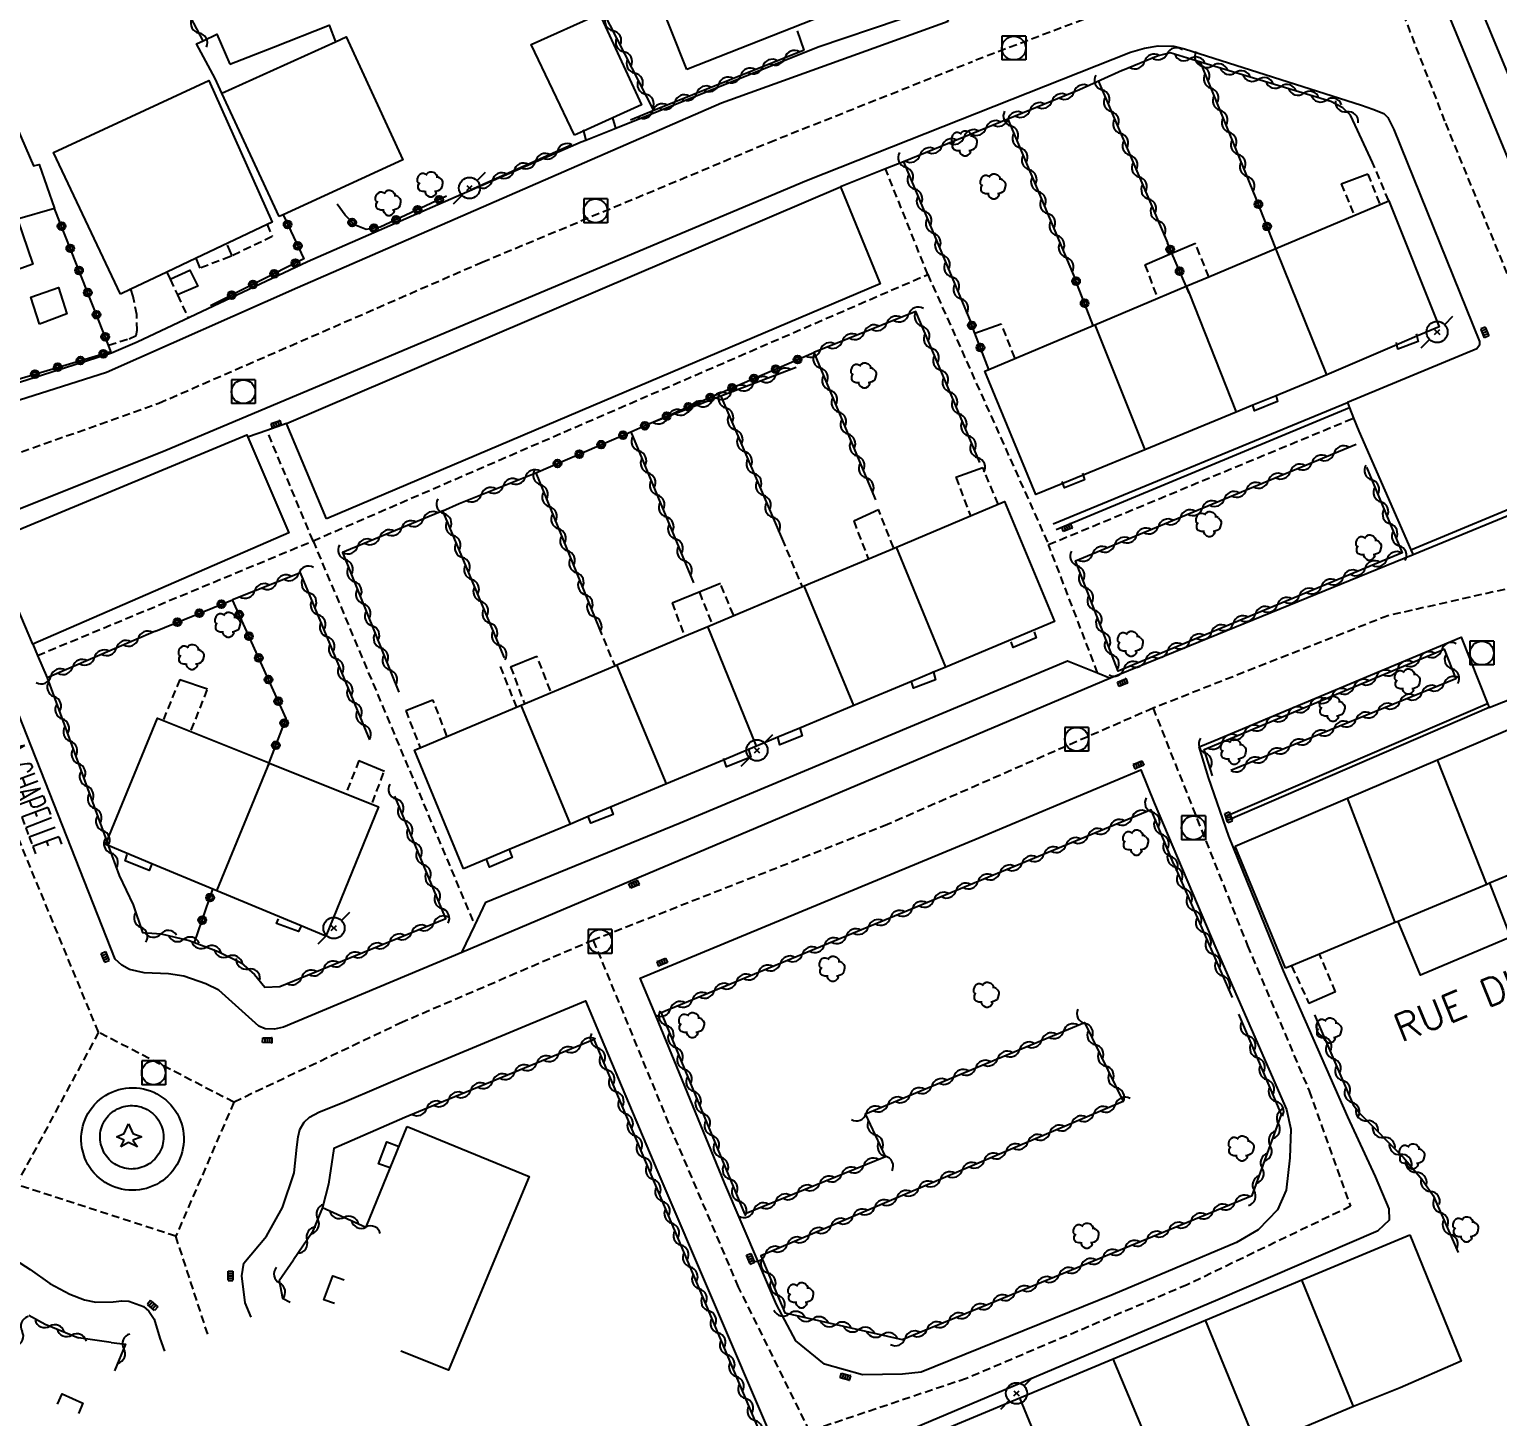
# Model space of a CAD drawing. Header units: millimetres. Extents: x 267000 to 268000, y 124999 to 126000.
# Drawn here: x 267378.6 to 267471.2, y 125272.3 to 125359.8 of the extents above; entities that cross this region are included whole.
import ezdxf
from ezdxf.enums import TextEntityAlignment as Align

# ---------------------------------------------------------------- set-up
doc = ezdxf.new("R2010")
doc.units = ezdxf.units.MM
doc.linetypes.add('DASHED', pattern=[0.75, 0.5, -0.25])
doc.layers.get('0').update_dxf_attribs({"linetype": 'CONTINUOUS'})
for name, color, linetype in [('W0001', 6, 'DASHED'), ('W0004', 5, 'CONTINUOUS'), ('W0006', 2, 'CONTINUOUS'), ('W0008', 7, 'CONTINUOUS'), ('W0014', 7, 'CONTINUOUS'), ('W0015', 2, 'CONTINUOUS'), ('W0017', 7, 'CONTINUOUS'), ('W0070', 7, 'DASHED'), ('W0101', 7, 'CONTINUOUS'), ('W0104', 1, 'CONTINUOUS'), ('W0105', 7, 'CONTINUOUS'), ('W0112', 1, 'DASHED'), ('W0300', 7, 'CONTINUOUS'), ('W0303', 7, 'CONTINUOUS'), ('W0310', 3, 'CONTINUOUS'), ('W0323', 7, 'CONTINUOUS'), ('W0333', 7, 'CONTINUOUS'), ('W0401', 7, 'CONTINUOUS'), ('W0420', 7, 'CONTINUOUS'), ('W0473', 7, 'CONTINUOUS'), ('W0989', 7, 'CONTINUOUS'), ('W1102', 7, 'CONTINUOUS')]:
    doc.layers.add(name, color=color, linetype=linetype)
doc.styles.get("Standard").update_dxf_attribs({"font": 'romans.shx', "width": 0.85})

# ---------------------------------------------------------------- blocks, each defined once
blk = doc.blocks.new('T420')
for p, q in [((0.75, 0.75), (-0.75, 0.75)), ((-0.75, 0.75), (-0.75, -0.75)), ((0.75, 0.75), (0.75, -0.75)), ((0.75, -0.75), (-0.75, -0.75))]:
    blk.add_line(p, q)
blk.add_ellipse((0, 0), major_axis=(-0.53, 0.53), ratio=1, start_param=3.926991, end_param=10.210176)
blk = doc.blocks.new('T300')
for p, q in [((-0.8, 0.514), (-0.857, 0.343)), ((-0.857, 0.343), (-0.857, 0.171)), ((-0.857, 0.171), (-0.743, 0.057)), ((-0.686, 0.629), (-0.8, 0.514)), ((-0.8, -0.057), (-0.743, 0.057)), ((-0.743, 0.057), (-0.686, 0.114)), ((-0.571, 0.686), (-0.686, 0.629)), ((-0.457, 0.686), (-0.571, 0.686)), ((-0.286, 0.629), (-0.457, 0.686)), ((-0.286, 0.629), (-0.171, 0.743)), ((-0.229, 0.571), (-0.286, 0.629)), ((-0.171, 0.743), (-0.057, 0.8)), ((-0.057, 0.8), (0.057, 0.8)), ((0.057, 0.8), (0.229, 0.743)), ((0.229, 0.743), (0.343, 0.629)), ((0.343, 0.629), (0.4, 0.514)), ((0.457, 0.457), (0.343, 0.457)), ((0.4, 0.514), (0.4, 0.457)), ((0.571, 0.4), (0.457, 0.457)), ((0.571, 0.4), (0.686, 0.286)), ((0.686, 0.286), (0.743, 0.171)), ((0.743, 0.057), (0.686, -0.171)), ((0.743, 0.171), (0.743, 0.057)), ((-0.8, -0.171), (-0.8, -0.057)), ((-0.8, -0.229), (-0.8, -0.171)), ((-0.743, -0.343), (-0.8, -0.229)), ((-0.686, -0.4), (-0.743, -0.343)), ((-0.514, -0.457), (-0.686, -0.4)), ((-0.4, -0.457), (-0.514, -0.457)), ((-0.4, -0.457), (-0.343, -0.457)), ((-0.343, -0.457), (-0.343, -0.4)), ((-0.343, -0.514), (-0.343, -0.457)), ((-0.286, -0.629), (-0.343, -0.514)), ((-0.171, -0.743), (-0.286, -0.629)), ((-0.057, -0.8), (-0.171, -0.743)), ((0.057, -0.8), (-0.057, -0.8)), ((0.171, -0.743), (0.057, -0.8)), ((0.229, -0.686), (0.171, -0.743)), ((0.286, -0.457), (0.229, -0.457)), ((0.286, -0.629), (0.229, -0.686)), ((0.457, -0.4), (0.286, -0.457)), ((0.343, -0.514), (0.286, -0.629)), ((0.343, -0.514), (0.343, -0.457)), ((0.571, -0.343), (0.457, -0.4)), ((0.629, -0.286), (0.571, -0.343)), ((0.686, -0.171), (0.629, -0.286))]:
    blk.add_line(p, q)
blk = doc.blocks.new('T401')
for p, q in [((-0.3, 0.3), (0, 0.3)), ((-0.3, -0.25), (-0.3, 0.3)), ((-0.3, 0.15), (0, 0.15)), ((-0.3, 0), (0, 0)), ((0, 0.3), (0, -0.25)), ((-0.3, -0.15), (0, -0.15)), ((-0.3, -0.25), (-0.3, -0.3)), ((-0.3, -0.3), (0, -0.3)), ((0, -0.3), (0, -0.25))]:
    blk.add_line(p, q)
blk = doc.blocks.new('T473')
for p, q in [((0.500001, 0.500001), (1.000002, 1.000002)), ((-0.166667, 0.166667), (0.166667, -0.166667)), ((-0.166667, -0.166667), (0.166667, 0.166667)), ((-1.000002, -1.000002), (-0.500001, -0.500001))]:
    blk.add_line(p, q)
blk.add_ellipse((0, 0), major_axis=(0.471405, 0.471405), ratio=1, start_param=5.497787144, end_param=11.780972451)
blk = doc.blocks.new('T303')
for p, q in [((-0.765, 0), (-0.278, 0.209)), ((-0.278, -0.209), (-0.765, 0)), ((-0.278, 0.209), (0, 0.835)), ((0, 0.835), (0.278, 0.209)), ((0.278, 0.209), (0.835, 0)), ((0.835, 0), (0.278, -0.209)), ((-0.487, -0.626), (-0.278, -0.209)), ((0, -0.348), (-0.487, -0.626)), ((0.557, -0.626), (0, -0.348)), ((0.278, -0.209), (0.557, -0.626))]:
    blk.add_line(p, q)
blk = doc.blocks.new('t323o')
at = {"color": 0, "linetype": 'Continuous'}
for radius in [0.25, 0.15]:
    blk.add_circle((0, 0), radius, dxfattribs=at)
blk = doc.blocks.new('t310o')
at = {"color": 0, "linetype": 'Continuous'}
for centre, start, end in [((-0.5, 0.375), 216.8699, 323.1304), ((0.5, -0.375), 36.8699, 143.1303)]:
    blk.add_arc(centre, 0.625, start, end, dxfattribs=at)

msp = doc.modelspace()

# ---------------------------------------------------------------- linework, layer by layer
at = {"layer": 'W0001'}
for points in [[(267462.851, 125366.898), (267451.36, 125362.768), (267438.053, 125357.751)], [(267472.624, 125342.286), (267467.842, 125353.985), (267462.851, 125366.898)], [(267369.586, 125330.107), (267386.739, 125336.196), (267407.125, 125345.09), (267425.222, 125352.641), (267438.053, 125357.751)], [(267382.925, 125296.505), (267377.461, 125309.737), (267371.199, 125325.936), (267371.038, 125326.352), (267369.586, 125330.107)], [(267476.011, 125325.438), (267464.249, 125322.785), (267449.433, 125316.952)], [(267449.433, 125316.952), (267455.394, 125301.97), (267459.282, 125292.805), (267461.889, 125285.533), (267451.588, 125280.579), (267437.658, 125274.666), (267427.78, 125271.347), (267423.298, 125280.425), (267418.903, 125290.748), (267414.135, 125302.327)], [(267449.433, 125316.952), (267432.687, 125309.609), (267414.135, 125302.327)], [(267414.135, 125302.327), (267402.09, 125297.139), (267391.459, 125292.092)], [(267382.925, 125296.505), (267377.738, 125286.898)], [(267391.459, 125292.092), (267382.925, 125296.505)], [(267391.459, 125292.092), (267387.803, 125283.642)], [(267387.803, 125283.642), (267377.738, 125286.898)], [(267389.814, 125277.458), (267387.803, 125283.642)]]:
    msp.add_lwpolyline(points, dxfattribs=at)
at = {"layer": 'W0004'}
for points in [[(267443.126, 125328.576), (267461.693, 125336.232)], [(267461.823, 125335.903), (267443.329, 125328.194)], [(267465.7, 125326.95), (267474.086, 125330.423), (267479.947, 125332.851)], [(267480.016, 125332.454), (267474.222, 125330.071), (267465.843, 125326.626)], [(267454.032, 125310.133), (267470.524, 125317.249)], [(267470.625, 125316.995), (267454.132, 125309.871)]]:
    msp.add_lwpolyline(points, dxfattribs=at)
at = {"layer": 'W0006'}
msp.add_lwpolyline([(267405.833, 125301.534), (267406.652, 125303.251), (267407.348, 125304.712), (267419.614, 125309.714), (267444.044, 125319.945), (267445.94, 125319.181), (267446.756, 125318.853)], dxfattribs=at)
at = {"layer": 'W0008'}
for points in [[(267461.693, 125336.232), (267461.823, 125335.903), (267462.079, 125335.252), (267462.403, 125334.428), (267465.7, 125326.95), (267465.843, 125326.626), (267446.756, 125318.853), (267405.833, 125301.534)], [(267414.627, 125296.143), (267418.136, 125287.838), (267425.282, 125271.127), (267426.111, 125269.569), (267426.662, 125269.132), (267427.155, 125269.047), (267427.71, 125268.951), (267429.163, 125269.354), (267453.516, 125279.66), (267463.641, 125283.993), (267464.342, 125284.671), (267464.321, 125285.362), (267463.468, 125287.414), (267461.716, 125291.18), (267457.664, 125300.381), (267454.224, 125308.882), (267452.938, 125312.583), (267452.35, 125314.505), (267453.268, 125314.89), (267468.859, 125321.427), (267470.524, 125317.249), (267470.625, 125316.995)], [(267449.506, 125310.972), (267453.395, 125301.807), (267457.859, 125291.646), (267458.133, 125290.393), (267458.071, 125288.587), (267457.84, 125286.553), (267457.293, 125285.314), (267456.057, 125284.053), (267454.697, 125283.255), (267446.921, 125279.967), (267434.815, 125275.076), (267433.63, 125274.931), (267431.1, 125274.908), (267428.712, 125275.572), (267426.897, 125277.047), (267425.687, 125279.334), (267422.397, 125287.011), (267418.072, 125297.564)]]:
    msp.add_lwpolyline(points, dxfattribs=at)
at = {"layer": 'W0014'}
for points in [[(267472.07, 125351.059), (267466.573, 125364.376), (267471.157, 125366.347), (267474.151, 125367.635), (267489.7, 125374.145), (267501.276, 125378.75), (267502.514, 125379.213), (267503.293, 125379.505)], [(267296.995, 125302.563), (267307.66, 125308.997), (267308.01, 125310.087), (267324.79, 125320.501), (267329.211, 125322.72), (267332.457, 125324.006), (267343.189, 125327.381), (267345.779, 125328.195), (267345.849, 125328.217), (267363.336, 125333.515), (267369.885, 125335.227), (267370.364, 125335.352), (267374.499, 125336.432), (267374.619, 125336.47), (267383.752, 125339.36), (267385.357, 125340.068), (267396.103, 125345.119), (267413.373, 125352.675), (267413.664, 125352.792), (267415.553, 125353.548), (267428.322, 125358.659), (267433.42, 125360.39), (267436.031, 125361.276), (267436.504, 125360.271)], [(267436.504, 125360.271), (267422.225, 125355.119), (267395.485, 125343.472), (267383.437, 125338.12), (267375.147, 125335.498), (267361.878, 125331.775), (267349.792, 125328.099), (267338.033, 125324.352), (267332.852, 125322.927), (267326.615, 125319.317), (267310.354, 125309.567), (267285.999, 125295.154), (267285.106, 125294.84), (267283.822, 125294.664), (267270.003, 125293.449), (267258.679, 125292.126), (267256.076, 125291.676), (267252.316, 125290.819), (267249.153, 125290.029), (267243.607, 125288.325), (267233.666, 125285.06)], [(267374.116, 125326.473), (267374.103, 125326.818), (267374.093, 125327.064), (267375.692, 125328.385), (267377.78, 125329.468), (267387.173, 125333.222), (267427.571, 125350.227), (267448.01, 125358.331), (267448.901, 125358.579), (267449.758, 125358.729), (267450.743, 125358.713), (267451.421, 125358.544), (267462.589, 125354.988), (267463.305, 125354.747), (267463.988, 125354.474), (267464.245, 125354.208), (267464.611, 125353.455), (267470.018, 125340.074), (267470.021, 125339.843), (267469.858, 125339.611), (267461.693, 125336.232)], [(267447.48, 125357.184), (267444.804, 125355.963)], [(267463.285, 125351.369), (267462.333, 125353.422)], [(267433.689, 125351.416), (267432.569, 125350.971), (267429.721, 125349.837)], [(267394.779, 125334.91), (267393.544, 125334.475), (267392.379, 125334.065)], [(267405.833, 125301.534), (267398.869, 125298.619), (267394.584, 125296.826), (267394.024, 125296.704), (267393.433, 125296.714), (267393.041, 125296.885), (267390.517, 125299.161), (267389.702, 125299.569), (267388.297, 125300.052), (267387.347, 125300.199), (267385.804, 125300.258), (267384.887, 125300.47), (267384.399, 125300.741), (267383.978, 125301.109), (267377.326, 125317.976), (267374.137, 125326.417), (267374.116, 125326.473)], [(267470.625, 125316.995), (267472.437, 125317.703), (267490.617, 125325.169), (267491.21, 125325.291), (267492.23, 125325.339), (267495.477, 125325.023), (267517.387, 125322.572)], [(267378.777, 125320.982), (267379.081, 125320.279), (267379.695, 125318.864)], [(267418.072, 125297.564), (267417.093, 125299.921), (267438.45, 125308.766), (267448.654, 125313.056), (267449.506, 125310.972)], [(267384.218, 125306.402), (267385.108, 125304.548)], [(267392.755, 125300.15), (267393.409, 125299.359), (267394.353, 125299.4)], [(267392.552, 125278.531), (267392.181, 125279.442), (267391.967, 125281.153), (267392.09, 125281.944), (267393.522, 125283.639), (267394.524, 125285.46), (267395.259, 125287.642), (267395.44, 125289.258), (267395.516, 125289.914), (267395.623, 125290.372), (267395.893, 125290.828), (267396.227, 125291.151), (267396.824, 125291.469), (267398.436, 125292.12), (267402.768, 125293.978), (267413.648, 125298.492), (267414.627, 125296.143)], [(267402.235, 125291.141), (267397.767, 125289.179), (267397.434, 125286.916), (267397.048, 125285.444)], [(267312.384, 125253.359), (267313.672, 125256.138), (267315.506, 125257.046), (267327.108, 125262.074), (267349.756, 125271.661), (267375.585, 125282.369), (267376.111, 125282.506), (267376.67, 125282.512), (267377.066, 125282.45), (267377.662, 125282.16), (267378.623, 125281.545), (267379.85, 125280.669), (267381.108, 125279.991), (267382.034, 125279.638), (267382.76, 125279.481), (267383.846, 125279.493), (267384.405, 125279.564), (267384.833, 125279.536), (267385.758, 125279.217), (267386.091, 125278.924), (267386.425, 125278.4), (267386.8, 125277.219), (267387.076, 125276.385)], [(267394.311, 125280.857), (267395.219, 125282.156)], [(267383.719, 125276.934), (267381.654, 125277.231)]]:
    msp.add_lwpolyline(points, dxfattribs=at)
at = {"layer": 'W0015'}
msp.add_lwpolyline([(267385.052, 125286.539), (267384.827, 125286.549), (267384.602, 125286.574), (267384.38, 125286.614), (267384.161, 125286.67), (267383.947, 125286.741), (267383.738, 125286.827), (267383.536, 125286.927), (267383.341, 125287.041), (267383.155, 125287.168), (267382.978, 125287.309), (267382.811, 125287.461), (267382.655, 125287.624), (267382.511, 125287.798), (267382.379, 125287.981), (267382.261, 125288.173), (267382.156, 125288.373), (267382.069, 125288.571), (267381.883, 125289.231), (267381.853, 125289.455), (267381.838, 125289.68), (267381.84, 125289.906), (267381.857, 125290.131), (267381.89, 125290.354), (267381.938, 125290.575), (267382.001, 125290.792), (267382.08, 125291.003), (267382.173, 125291.209), (267382.28, 125291.408), (267382.401, 125291.598), (267382.535, 125291.78), (267382.681, 125291.952), (267382.838, 125292.114), (267383.007, 125292.264), (267383.186, 125292.402), (267383.374, 125292.527), (267383.57, 125292.639), (267383.773, 125292.736), (267383.983, 125292.82), (267384.198, 125292.888), (267384.418, 125292.941), (267384.64, 125292.979), (267384.865, 125293.002), (267385.091, 125293.008), (267385.316, 125292.999), (267385.541, 125292.974), (267385.763, 125292.935), (267385.981, 125292.879), (267386.196, 125292.808), (267386.404, 125292.722), (267386.607, 125292.622), (267386.802, 125292.508), (267386.988, 125292.38), (267387.165, 125292.24), (267387.332, 125292.087), (267387.488, 125291.924), (267387.632, 125291.75), (267387.764, 125291.567), (267387.882, 125291.374), (267387.987, 125291.174), (267388.077, 125290.968), (267388.153, 125290.755), (267388.214, 125290.538), (267388.26, 125290.317), (267388.29, 125290.093), (267388.304, 125289.868), (267388.303, 125289.642), (267388.286, 125289.417), (267388.253, 125289.193), (267388.205, 125288.973), (267388.142, 125288.756), (267388.063, 125288.544), (267387.97, 125288.339), (267387.863, 125288.14), (267387.742, 125287.949), (267387.608, 125287.767), (267387.462, 125287.595), (267387.304, 125287.434), (267387.136, 125287.284), (267386.957, 125287.146), (267386.769, 125287.021), (267386.573, 125286.909), (267386.369, 125286.811), (267386.16, 125286.728), (267385.944, 125286.659), (267385.725, 125286.606), (267385.503, 125286.568), (267385.278, 125286.546), (267385.052, 125286.539)], close=True, dxfattribs=at)
at = {"layer": 'W0017'}
for points in [[(267415.553, 125353.548), (267415.362, 125354.191), (267415.348, 125354.237)], [(267413.48, 125353.427), (267413.504, 125353.344), (267413.664, 125352.792)]]:
    msp.add_lwpolyline(points, dxfattribs=at)
at = {"layer": 'W0070'}
for points in [[(267435.224, 125344.31), (267432.569, 125350.971)], [(267396.454, 125327.508), (267435.224, 125344.31)], [(267435.224, 125344.31), (267442.842, 125327.271)], [(267442.842, 125327.271), (267462.079, 125335.252)], [(267396.454, 125327.508), (267393.544, 125334.475)], [(267379.081, 125320.279), (267396.454, 125327.508)], [(267396.454, 125327.508), (267406.652, 125303.251)], [(267445.94, 125319.181), (267442.842, 125327.271)]]:
    msp.add_lwpolyline(points, dxfattribs=at)
at = {"layer": 'W0101'}
for points in [[(267472.311, 125355.786), (267469.184, 125363.329), (267486.114, 125370.398), (267501.924, 125376.998)], [(267460.394, 125337.976), (267457.191, 125336.66), (267455.721, 125336.055), (267454.679, 125335.627), (267448.917, 125333.258), (267445.022, 125331.657), (267443.742, 125331.131), (267442.041, 125330.432), (267438.819, 125338.206), (267439.078, 125338.315), (267445.665, 125341.094), (267445.772, 125341.139), (267451.518, 125343.562), (267451.529, 125343.567), (267452.951, 125344.167), (267457.177, 125345.95), (267464.296, 125348.954)], [(267464.296, 125348.954), (267467.482, 125341.016), (267466.068, 125340.41), (267464.817, 125339.873), (267460.394, 125337.976)], [(267491.96, 125323.938), (267495.103, 125316.096), (267493.204, 125315.304), (267488.537, 125313.359), (267488.157, 125313.201), (267486.567, 125312.538), (267482.599, 125310.884), (267482.408, 125310.804), (267478.159, 125309.032), (267476.565, 125308.367), (267474.913, 125307.678), (267470.662, 125305.907), (267470.481, 125305.831), (267464.894, 125303.502), (267464.706, 125303.424), (267459.93, 125301.433), (267458.173, 125300.701), (267457.794, 125300.543)], [(267454.616, 125308.255), (267461.691, 125311.271), (267467.373, 125313.694), (267473.244, 125316.198)], [(267457.794, 125300.543), (267454.616, 125308.255)], [(267399.819, 125284.279), (267402.398, 125290.563)], [(267402.398, 125290.563), (267410.087, 125287.403), (267407.487, 125281.159)], [(267465.62, 125283.731), (267468.859, 125275.756), (267465.024, 125274.07), (267462.074, 125272.901), (267457.84, 125271.12), (267456.253, 125270.452), (267456.025, 125270.356), (267454.486, 125269.709), (267450.576, 125268.064), (267450.271, 125267.935), (267446.072, 125266.168), (267444.581, 125265.541), (267444.34, 125265.439), (267442.656, 125264.731), (267438.72, 125263.075), (267438.579, 125263.016), (267433.815, 125261.012), (267432.084, 125260.284), (267431.58, 125260.072), (267428.276, 125268.113)], [(267428.276, 125268.113), (267435.197, 125271.007), (267441.023, 125273.444), (267446.913, 125275.907), (267452.74, 125278.344), (267458.812, 125280.883), (267465.62, 125283.731)], [(267407.487, 125281.159), (267407.441, 125281.049), (267405.676, 125276.812), (267404.999, 125275.188), (267404.999, 125275.188)], [(267404.999, 125275.188), (267401.988, 125276.395)]]:
    msp.add_lwpolyline(points, dxfattribs=at)
for points in [[(267420.028, 125357.23), (267415.834, 125367.813), (267429.227, 125373.013), (267432.092, 125365.656), (267433.323, 125362.497), (267432.682, 125362.243)], [(267394.31, 125347.964), (267390.694, 125355.746), (267397.863, 125358.989), (267398.539, 125359.295), (267402.123, 125351.548), (267394.565, 125348.081), (267394.31, 125347.964)], [(267384.306, 125343.071), (267380.086, 125352.011), (267389.886, 125356.548), (267393.877, 125347.61), (267393.567, 125347.463), (267389.082, 125345.336), (267387.237, 125344.46), (267384.957, 125343.38)], [(267370.39, 125341.922), (267368.609, 125346.863), (267367.375, 125350.284), (267368.509, 125350.742), (267375.837, 125353.396), (267376.031, 125352.842), (267377.806, 125347.798), (267378.786, 125344.969), (267370.39, 125341.922)], [(267405.941, 125306.825), (267402.858, 125314.306), (267409.576, 125317.139), (267415.481, 125319.628), (267415.617, 125319.685), (267419.885, 125321.484), (267421.364, 125322.107), (267427.429, 125324.663), (267433.251, 125327.117), (267437.912, 125329.083), (267440.071, 125329.993), (267443.218, 125322.411), (267436.369, 125319.548), (267435.586, 125319.221), (267434.205, 125318.643), (267430.569, 125317.123), (267427.153, 125315.695), (267425.774, 125315.119), (267424.424, 125314.554), (267423.909, 125314.339), (267422.379, 125313.699), (267418.754, 125312.183), (267415.22, 125310.705), (267413.816, 125310.117), (267412.684, 125309.644), (267408.83, 125308.033), (267407.387, 125307.429)], [(267397.268, 125302.57), (267395.704, 125303.221), (267390.397, 125305.429), (267390.145, 125305.534), (267386.278, 125307.143), (267383.535, 125308.283), (267383.368, 125308.353), (267383.444, 125308.536), (267386.655, 125316.315), (267393.69, 125313.495), (267393.699, 125313.491), (267400.591, 125310.728), (267397.268, 125302.57)]]:
    msp.add_lwpolyline(points, close=True, dxfattribs=at)
at = {"layer": 'W0104'}
for points in [[(267412.944, 125353.088), (267410.214, 125358.817), (267414.517, 125360.749), (267417.181, 125355.021), (267415.362, 125354.191), (267413.504, 125353.344)], [(267397.307, 125328.888), (267394.779, 125334.91), (267429.721, 125349.837), (267432.215, 125343.717)], [(267379.198, 125341.18), (267378.653, 125342.886), (267380.392, 125343.497), (267380.936, 125341.824), (267379.198, 125341.18)], [(267378.777, 125320.982), (267376.026, 125327.434), (267392.27, 125334.196), (267394.927, 125328.008)]]:
    msp.add_lwpolyline(points, close=True, dxfattribs=at)
for points in [[(267391.217, 125357.577), (267393.962, 125358.648), (267397.467, 125360.036), (267397.863, 125358.989)], [(267390.694, 125355.746), (267390.282, 125356.673), (267389.103, 125358.861), (267389.524, 125359.057), (267390.394, 125359.463), (267391.217, 125357.577)], [(267391.217, 125357.577), (267391.217, 125357.577)], [(267376.031, 125352.842), (267377.784, 125353.536), (267378.829, 125351.153), (267379.192, 125351.245), (267380.15, 125348.481), (267377.806, 125347.798)], [(267470.662, 125305.907), (267471.98, 125302.514), (267466.311, 125300.12), (267464.894, 125303.502)]]:
    msp.add_lwpolyline(points, dxfattribs=at)
at = {"layer": 'W0105'}
for points in [[(267461.297, 125350.036), (267462.983, 125350.665)], [(267391.044, 125346.163), (267391.336, 125345.483)], [(267448.925, 125344.918), (267450.625, 125345.646), (267452.101, 125346.278)], [(267389.334, 125344.71), (267389.082, 125345.336), (267389.069, 125345.368)], [(267387.447, 125344.005), (267388.692, 125344.577), (267389.196, 125343.562), (267387.903, 125343.016)], [(267438.196, 125340.603), (267439.861, 125341.192)], [(267466.025, 125340.564), (267466.068, 125340.41), (267466.162, 125340.072), (267464.883, 125339.598), (267464.817, 125339.873), (267464.78, 125340.025)], [(267457.177, 125336.719), (267457.191, 125336.66), (267457.28, 125336.292), (267455.837, 125335.717), (267455.721, 125336.055), (267455.702, 125336.111)], [(267437.006, 125331.514), (267438.692, 125332.143)], [(267444.982, 125331.784), (267445.022, 125331.657), (267445.118, 125331.358), (267443.839, 125330.85), (267443.742, 125331.131), (267443.703, 125331.244)], [(267430.553, 125328.762), (267432.11, 125329.492)], [(267419.1, 125323.598), (267422.143, 125324.828)], [(267441.926, 125321.776), (267442.062, 125321.382), (267440.62, 125320.775), (267440.484, 125321.135)], [(267408.914, 125319.562), (267410.575, 125320.231)], [(267388.045, 125318.755), (267389.807, 125318.168)], [(267435.565, 125319.306), (267435.586, 125319.221), (267435.703, 125318.748), (267434.326, 125318.207), (267434.205, 125318.643), (267434.189, 125318.699)], [(267402.297, 125316.813), (267404.017, 125317.475)], [(267427.142, 125315.728), (267427.153, 125315.695), (267427.312, 125315.203), (267425.903, 125314.629), (267425.774, 125315.119), (267425.765, 125315.154)], [(267423.897, 125314.377), (267423.909, 125314.339), (267424.067, 125313.852), (267422.526, 125313.244), (267422.379, 125313.699), (267422.356, 125313.769)], [(267399.353, 125313.641), (267400.952, 125312.985)], [(267415.211, 125310.731), (267415.22, 125310.705), (267415.381, 125310.239), (267413.971, 125309.696), (267413.816, 125310.117), (267413.802, 125310.155)], [(267386.278, 125307.143), (267386.118, 125306.713), (267384.597, 125307.323), (267384.724, 125307.719)], [(267408.819, 125308.062), (267408.83, 125308.033), (267409.023, 125307.537), (267407.58, 125306.93), (267407.387, 125307.429), (267407.377, 125307.454)], [(267395.704, 125303.221), (267395.543, 125302.857), (267394.155, 125303.369), (267394.284, 125303.667)], [(267460.938, 125299.06), (267459.259, 125298.314)], [(267401.325, 125287.947), (267400.582, 125288.209), (267401.113, 125289.586), (267401.885, 125289.311)], [(267397.814, 125279.394), (267397.135, 125279.627), (267397.699, 125281.135), (267398.425, 125280.883)], [(267380.332, 125273.044), (267380.622, 125273.695), (267381.926, 125273.115), (267381.659, 125272.464)]]:
    msp.add_lwpolyline(points, dxfattribs=at)
at = {"layer": 'W0112'}
for points in [[(267464.296, 125348.954), (267463.285, 125351.369)], [(267463.741, 125348.779), (267462.983, 125350.665)], [(267461.297, 125350.036), (267462.119, 125348.051)], [(267393.545, 125347.519), (267393.567, 125347.463), (267393.876, 125346.696), (267391.336, 125345.483), (267391.243, 125345.439), (267389.334, 125344.71)], [(267452.953, 125344.161), (267452.951, 125344.167), (267452.101, 125346.278)], [(267448.925, 125344.918), (267449.711, 125342.802)], [(267387.237, 125344.46), (267387.447, 125344.005), (267387.903, 125343.016), (267388.551, 125341.61)], [(267383.556, 125339.849), (267384.868, 125340.258), (267385.294, 125340.46), (267385.357, 125340.79), (267385.346, 125341.778), (267385.104, 125342.927), (267384.957, 125343.38), (267384.934, 125343.452)], [(267440.712, 125339.042), (267439.861, 125341.192)], [(267439.672, 125329.827), (267438.692, 125332.143)], [(267437.006, 125331.514), (267437.912, 125329.083), (267437.918, 125329.068)], [(267433.055, 125327.078), (267432.11, 125329.492)], [(267430.553, 125328.762), (267431.467, 125326.382)], [(267426.033, 125327.622), (267427.298, 125324.611)], [(267422.964, 125322.843), (267422.143, 125324.828)], [(267419.1, 125323.598), (267419.885, 125321.484), (267419.886, 125321.482)], [(267420.819, 125324.259), (267421.608, 125322.275)], [(267414.474, 125322.032), (267415.481, 125319.628), (267415.486, 125319.617)], [(267411.426, 125318.049), (267410.575, 125320.231)], [(267388.045, 125318.755), (267387.017, 125316.242)], [(267408.257, 125319.572), (267409.266, 125317.059)], [(267408.914, 125319.562), (267409.763, 125317.281)], [(267388.778, 125315.557), (267389.807, 125318.168)], [(267404.899, 125315.193), (267404.017, 125317.475)], [(267402.297, 125316.813), (267403.211, 125314.464)], [(267399.353, 125313.641), (267398.531, 125311.618)], [(267400.196, 125310.993), (267400.952, 125312.985)], [(267460.938, 125299.06), (267459.93, 125301.433)], [(267458.173, 125300.701), (267459.259, 125298.314)]]:
    msp.add_lwpolyline(points, dxfattribs=at)
at = {"layer": 'W0310'}
for points in [[(267417.958, 125354.648), (267413.822, 125362.734), (267411.879, 125366.413), (267411.503, 125367.209), (267410.927, 125368.433), (267409.684, 125370.786), (267408.134, 125372.389), (267407.306, 125373.98)], [(267389.524, 125359.057), (267388.536, 125360.913), (267386.369, 125364.925), (267384.435, 125368.86)], [(267427.424, 125358.465), (267427.016, 125359.679)], [(267427.424, 125358.465), (267422.859, 125356.635), (267417.958, 125354.648), (267416.475, 125354.047)], [(267462.333, 125353.422), (267461.889, 125354.349), (267461.404, 125354.817), (267460.655, 125355.224), (267452.422, 125357.709), (267450.521, 125358.284), (267449.762, 125358.099), (267447.513, 125357.184)], [(267455.931, 125349.109), (267452.422, 125357.709)], [(267444.804, 125355.963), (267440.28, 125354.112), (267433.689, 125351.416), (267437.892, 125341.391)], [(267445.99, 125356.486), (267450.342, 125346.308)], [(267440.28, 125354.112), (267444.531, 125344.004)], [(267412.778, 125352.488), (267406.389, 125349.623)], [(267438.507, 125332.441), (267434.475, 125341.967), (267428.05, 125339.389), (267431.922, 125330.094)], [(267426.936, 125338.45), (267422.175, 125336.623), (267426.033, 125327.622)], [(267422.175, 125336.623), (267417.446, 125334.796)], [(267416.508, 125334.39), (267420.457, 125324.862)], [(267462.902, 125332.154), (267465.136, 125326.749), (267447.24, 125319.287), (267444.54, 125326.239), (267462.239, 125333.605)], [(267405.668, 125329.866), (267410.497, 125331.79), (267414.474, 125322.032)], [(267408.529, 125320.126), (267404.642, 125329.39), (267398.323, 125326.768), (267401.856, 125317.97)], [(267400.032, 125314.944), (267395.674, 125325.498), (267391.374, 125323.796)], [(267386.512, 125321.806), (267379.695, 125318.864), (267383.444, 125308.536), (267383.535, 125308.283), (267384.218, 125306.402)], [(267453.186, 125312.675), (267452.657, 125314.353), (267467.785, 125320.682), (267468.54, 125318.804), (267454.337, 125313.016)], [(267394.353, 125299.4), (267404.839, 125303.694), (267401.616, 125311.403)], [(267450.737, 125307.118), (267449.321, 125310.546), (267418.407, 125297.734), (267423.663, 125285.046), (267432.561, 125288.663), (267431.296, 125291.368), (267445.106, 125297.13), (267447.544, 125292.146), (267424.7, 125282.41), (267426.212, 125278.818), (267433.614, 125277.124), (267455.694, 125286.218), (267457.546, 125291.327), (267454.836, 125297.657)], [(267450.737, 125307.118), (267454.414, 125298.692)], [(267385.108, 125304.548), (267385.703, 125302.797), (267386.884, 125302.711), (267388.651, 125302.288), (267388.973, 125302.167), (267390.48, 125301.6), (267391.913, 125300.886), (267392.755, 125300.15)], [(267459.625, 125297.6), (267462.051, 125291.93), (267462.5, 125291.366), (267465.237, 125288.604), (267466.392, 125287.243), (267467.095, 125286.217), (267468.673, 125282.622)], [(267425.533, 125269.158), (267419.267, 125284.013), (267414.19, 125296.048), (267404.319, 125291.994), (267402.235, 125291.141)], [(267397.048, 125285.444), (267396.398, 125283.878), (267395.219, 125282.156)], [(267397.048, 125285.444), (267399.792, 125284.212)], [(267394.311, 125280.857), (267394.538, 125279.727), (267395.003, 125279.491)], [(267378.524, 125278.663), (267379.566, 125278.087), (267381.654, 125277.231)], [(267383.719, 125276.934), (267384.632, 125276.823), (267383.941, 125275.156)]]:
    msp.add_lwpolyline(points, dxfattribs=at)
at = {"layer": 'W0323'}
for points in [[(267374.6, 125336.746), (267383.712, 125339.453), (267383.556, 125339.849), (267380.15, 125348.481)], [(267404.878, 125349.245), (267400.685, 125347.29), (267399.797, 125347.149), (267399.07, 125347.438), (267398.471, 125348.057), (267397.97, 125348.743)], [(267457.177, 125345.95), (267455.931, 125349.109)], [(267394.565, 125348.081), (267395.878, 125345.296), (267389.983, 125342.337)], [(267451.702, 125343.132), (267451.518, 125343.562), (267450.625, 125345.646), (267450.342, 125346.308)], [(267457.224, 125345.834), (267457.177, 125345.95)], [(267445.665, 125341.094), (267444.531, 125344.004)], [(267439.084, 125338.3), (267439.078, 125338.315), (267438.196, 125340.603), (267437.892, 125341.391)], [(267410.497, 125331.79), (267416.508, 125334.39), (267417.446, 125334.796), (267428.05, 125339.389)], [(267404.642, 125329.39), (267405.668, 125329.866)], [(267386.512, 125321.806), (267391.374, 125323.796)], [(267393.581, 125313.205), (267393.69, 125313.495), (267394.75, 125316.307), (267391.374, 125323.796)], [(267388.973, 125302.167), (267390.145, 125305.534)]]:
    msp.add_lwpolyline(points, dxfattribs=at)
at = {"layer": 'W0333'}
msp.add_lwpolyline([(267384.977, 125287.882), (267384.838, 125287.89), (267384.699, 125287.908), (267384.562, 125287.935), (267384.428, 125287.972), (267384.296, 125288.018), (267384.167, 125288.073), (267384.043, 125288.137), (267383.924, 125288.209), (267383.81, 125288.29), (267383.702, 125288.378), (267383.6, 125288.474), (267383.505, 125288.577), (267383.418, 125288.686), (267383.338, 125288.8), (267383.29, 125288.879), (267383.069, 125289.441), (267383.043, 125289.579), (267383.027, 125289.717), (267383.02, 125289.857), (267383.023, 125289.996), (267383.036, 125290.136), (267383.058, 125290.273), (267383.09, 125290.409), (267383.132, 125290.543), (267383.182, 125290.673), (267383.242, 125290.799), (267383.31, 125290.921), (267383.387, 125291.038), (267383.471, 125291.149), (267383.563, 125291.254), (267383.663, 125291.353), (267383.768, 125291.444), (267383.88, 125291.527), (267383.998, 125291.603), (267384.12, 125291.67), (267384.247, 125291.729), (267384.378, 125291.778), (267384.512, 125291.818), (267384.648, 125291.849), (267384.786, 125291.87), (267384.925, 125291.882), (267385.065, 125291.884), (267385.204, 125291.876), (267385.343, 125291.858), (267385.48, 125291.831), (267385.615, 125291.794), (267385.746, 125291.748), (267385.875, 125291.693), (267385.999, 125291.629), (267386.118, 125291.557), (267386.232, 125291.476), (267386.341, 125291.388), (267386.442, 125291.292), (267386.537, 125291.189), (267386.625, 125291.08), (267386.704, 125290.966), (267386.776, 125290.846), (267386.838, 125290.721), (267386.893, 125290.592), (267386.937, 125290.46), (267386.973, 125290.325), (267386.999, 125290.187), (267387.015, 125290.049), (267387.022, 125289.909), (267387.019, 125289.769), (267387.006, 125289.63), (267386.984, 125289.493), (267386.952, 125289.357), (267386.91, 125289.223), (267386.86, 125289.093), (267386.8, 125288.967), (267386.732, 125288.845), (267386.655, 125288.728), (267386.571, 125288.617), (267386.479, 125288.512), (267386.379, 125288.413), (267386.274, 125288.322), (267386.162, 125288.239), (267386.044, 125288.163), (267385.922, 125288.096), (267385.795, 125288.037), (267385.664, 125287.988), (267385.531, 125287.948), (267385.394, 125287.917), (267385.256, 125287.896), (267385.117, 125287.884)], close=True, dxfattribs=at)
at = {"layer": 'W1102'}
for points in [[(267460.394, 125337.976), (267457.224, 125345.834), (267457.177, 125345.95)], [(267451.529, 125343.567), (267451.702, 125343.132), (267454.679, 125335.627)], [(267445.772, 125341.139), (267448.917, 125333.258)], [(267436.369, 125319.548), (267433.251, 125327.117)], [(267430.569, 125317.123), (267427.429, 125324.663)], [(267424.424, 125314.554), (267421.364, 125322.107)], [(267418.754, 125312.183), (267415.617, 125319.685)], [(267412.684, 125309.644), (267409.576, 125317.139)], [(267390.397, 125305.429), (267393.581, 125313.205), (267393.699, 125313.491)], [(267470.481, 125305.831), (267467.373, 125313.694)], [(267464.706, 125303.424), (267461.691, 125311.271)], [(267462.074, 125272.901), (267458.812, 125280.883)], [(267456.025, 125270.356), (267452.74, 125278.344)], [(267450.271, 125267.935), (267446.913, 125275.907)], [(267444.34, 125265.439), (267441.023, 125273.444)]]:
    msp.add_lwpolyline(points, dxfattribs=at)

# ---------------------------------------------------------------- block references
at = {"layer": 'W0300', "rotation": 359.9999899820874}
for p in [(267437.583, 125352.575), (267403.886, 125349.991), (267439.389, 125349.86), (267401.238, 125348.819), (267431.231, 125337.937), (267452.99, 125328.554), (267463.08, 125327.077), (267391.117, 125322.209), (267448.054, 125321.008), (267388.816, 125320.176), (267465.526, 125318.625), (267460.784, 125316.903), (267454.553, 125314.19), (267448.387, 125308.467), (267429.239, 125300.502), (267438.965, 125298.869), (267420.375, 125296.95), (267460.576, 125296.619), (267455.04, 125289.175), (267465.813, 125288.677), (267445.26, 125283.675), (267469.206, 125284.07), (267427.261, 125279.914)]:
    msp.add_blockref('T300', p, dxfattribs=at)
at = {"layer": 'W0303', "rotation": 359.9999899820874}
msp.add_blockref('T303', (267384.818, 125289.905), dxfattribs=at)
at = {"layer": 'W0310'}
for p, rotation in [((267389.267, 125359.54), 118.0276043950699), ((267415.38, 125359.688), 117.0898058063686), ((267416.063, 125358.352), 117.0898058063686), ((267426.211, 125357.979), 201.8446760664038), ((267450.318, 125358.234), 193.698271662204), ((267416.746, 125357.017), 117.0898058063686), ((267424.819, 125357.421), 201.8446760664038), ((267448.902, 125357.749), 202.1388262375798), ((267451.756, 125357.91), 163.1708837128927), ((267452.531, 125357.442), 112.1966018261521), ((267453.192, 125357.476), 163.2043960784345), ((267422.035, 125356.301), 202.0689850077214), ((267423.426, 125356.862), 201.8446760664038), ((267446.214, 125355.962), 293.1510150867459), ((267453.098, 125356.053), 112.1966018261521), ((267454.628, 125357.043), 163.2043960784345), ((267456.064, 125356.61), 163.2043960784345), ((267457.5, 125356.176), 163.2043960784345), ((267417.429, 125355.681), 117.0898058063686), ((267419.255, 125355.174), 202.0689850077214), ((267420.645, 125355.738), 202.0689850077214), ((267443.064, 125355.251), 202.2519824624267), ((267444.453, 125355.819), 202.2519824624267), ((267458.936, 125355.743), 163.2043960784345), ((267460.372, 125355.309), 163.2043960784345), ((267417.865, 125354.61), 202.0607248097183), ((267441.676, 125354.683), 202.2519824624267), ((267446.804, 125354.583), 293.1510150867459), ((267453.664, 125354.664), 112.1966018261521), ((267461.658, 125354.572), 136.0219569355291), ((267438.9, 125353.547), 202.2466541886319), ((267440.288, 125354.115), 202.2519824624267), ((267440.46, 125353.683), 292.8095760626308), ((267447.393, 125353.204), 293.1510150867459), ((267454.231, 125353.276), 112.1966018261521), ((267436.123, 125352.412), 202.2466541886319), ((267437.511, 125352.979), 202.2466541886319), ((267441.042, 125352.3), 292.8095760626308), ((267410.495, 125351.464), 204.1527513733775), ((267411.864, 125352.078), 204.1527513733775), ((267433.832, 125351.074), 292.745958842167), ((267434.735, 125351.844), 202.2466541886319), ((267447.983, 125351.825), 293.1510150867459), ((267454.798, 125351.887), 112.1966018261521), ((267409.126, 125350.851), 204.1527513733775), ((267441.623, 125350.917), 292.8095760626308), ((267448.573, 125350.446), 293.1510150867459), ((267455.364, 125350.498), 112.1966018261521), ((267407.758, 125350.237), 204.1527513733775), ((267434.412, 125349.691), 292.745958842167), ((267442.205, 125349.535), 292.8095760626308), ((267434.992, 125348.308), 292.745958842167), ((267449.163, 125349.066), 293.1510150867459), ((267442.786, 125348.152), 292.8095760626308), ((267449.752, 125347.687), 293.1510150867459), ((267435.572, 125346.924), 292.745958842167), ((267443.368, 125346.769), 292.8095760626308), ((267436.152, 125345.541), 292.745958842167), ((267443.949, 125345.387), 292.8095760626308), ((267436.732, 125344.158), 292.745958842167), ((267437.312, 125342.774), 292.745958842167), ((267434.018, 125341.784), 201.8628839721459), ((267434.868, 125341.039), 112.9411256195818), ((267431.234, 125340.667), 201.8628839721459), ((267432.626, 125341.225), 201.8628839721459), ((267428.45, 125339.549), 201.8628839721459), ((267429.842, 125340.108), 201.8628839721459), ((267435.453, 125339.657), 112.9411256195818), ((267428.461, 125338.402), 292.6150501768367), ((267436.037, 125338.276), 112.9411256195818), ((267425.636, 125337.951), 200.9939511405245), ((267422.835, 125336.876), 200.9939511405245), ((267424.236, 125337.414), 200.9939511405245), ((267429.038, 125337.017), 292.6150501768367), ((267436.622, 125336.895), 112.9411256195818), ((267420.244, 125335.877), 201.1235211663632), ((267421.644, 125336.418), 201.1235211663632), ((267422.487, 125335.894), 293.2008952204874), ((267429.615, 125335.633), 292.6150501768367), ((267437.207, 125335.513), 112.9411256195818), ((267418.845, 125335.337), 201.1235211663632), ((267423.078, 125334.515), 293.2008952204874), ((267430.192, 125334.248), 292.6150501768367), ((267437.791, 125334.132), 112.9411256195818), ((267417.011, 125333.176), 292.512179896297), ((267423.669, 125333.137), 293.2008952204874), ((267430.768, 125332.863), 292.6150501768367), ((267438.376, 125332.751), 112.9411256195818), ((267460.854, 125333.029), 22.59618501736128), ((267417.585, 125331.79), 292.512179896297), ((267424.26, 125331.758), 293.2008952204874), ((267459.469, 125332.452), 22.59618501736128), ((267409.848, 125331.532), 21.72363153183364), ((267410.8, 125331.047), 292.1739923962025), ((267431.345, 125331.479), 292.6150501768367), ((267456.7, 125331.3), 22.59618501736128), ((267458.084, 125331.876), 22.59618501736128), ((267463.233, 125331.353), 292.4563354150168), ((267407.061, 125330.421), 21.72363153183364), ((267408.455, 125330.976), 21.72363153183364), ((267418.16, 125330.405), 292.512179896297), ((267424.851, 125330.379), 293.2008952204874), ((267455.315, 125330.723), 22.59618501736128), ((267463.806, 125329.967), 292.4563354150168), ((267404.711, 125329.226), 112.762004060254), ((267411.366, 125329.658), 292.1739923962025), ((267418.734, 125329.019), 292.512179896297), ((267425.442, 125329.001), 293.2008952204874), ((267452.545, 125329.571), 22.59618501736128), ((267453.93, 125330.147), 22.59618501736128), ((267402.035, 125328.308), 202.5354719811289), ((267403.421, 125328.883), 202.5354719811289), ((267411.932, 125328.269), 292.1739923962025), ((267449.775, 125328.418), 22.59618501736128), ((267451.16, 125328.994), 22.59618501736128), ((267464.379, 125328.581), 292.4563354150168), ((267400.65, 125327.733), 202.5354719811289), ((267405.291, 125327.843), 112.762004060254), ((267419.308, 125327.633), 292.512179896297), ((267448.39, 125327.841), 22.59618501736128), ((267464.952, 125327.195), 292.4563354150168), ((267398.502, 125326.322), 291.8788422346192), ((267399.264, 125327.159), 202.5354719811289), ((267405.871, 125326.46), 112.762004060254), ((267412.498, 125326.88), 292.1739923962025), ((267419.883, 125326.248), 292.512179896297), ((267445.621, 125326.689), 22.59618501736128), ((267447.006, 125327.265), 22.59618501736128), ((267413.064, 125325.491), 292.1739923962025), ((267444.659, 125325.932), 111.2250470825906), ((267462.812, 125325.78), 202.6344126775968), ((267464.196, 125326.357), 202.6344126775968), ((267394.163, 125324.9), 201.5943504715354), ((267395.558, 125325.452), 201.5943504715354), ((267396.199, 125324.227), 112.4369056844001), ((267399.061, 125324.93), 291.8788422346192), ((267406.452, 125325.077), 112.762004060254), ((267445.202, 125324.534), 111.2250470825906), ((267460.043, 125324.625), 202.6344126775968), ((267461.428, 125325.203), 202.6344126775968), ((267392.769, 125324.348), 201.5943504715354), ((267399.62, 125323.538), 291.8788422346192), ((267407.032, 125323.693), 112.762004060254), ((267413.63, 125324.102), 292.1739923962025), ((267458.659, 125324.048), 202.6344126775968), ((267396.771, 125322.84), 112.4369056844001), ((267414.196, 125322.713), 292.1739923962025), ((267445.745, 125323.135), 111.2250470825906), ((267455.89, 125322.894), 202.6344126775968), ((267457.274, 125323.471), 202.6344126775968), ((267397.344, 125321.454), 112.4369056844001), ((267400.179, 125322.146), 291.8788422346192), ((267407.613, 125322.31), 112.762004060254), ((267446.288, 125321.737), 111.2250470825906), ((267454.505, 125322.316), 202.6344126775968), ((267385.427, 125321.338), 203.3434888955531), ((267400.738, 125320.754), 291.8788422346192), ((267408.193, 125320.927), 112.762004060254), ((267451.736, 125321.162), 202.6344126775968), ((267453.121, 125321.739), 202.6344126775968), ((267382.672, 125320.149), 203.3434888955531), ((267384.049, 125320.743), 203.3434888955531), ((267397.916, 125320.067), 112.4369056844001), ((267446.831, 125320.339), 111.2250470825906), ((267448.967, 125320.007), 202.6344126775968), ((267450.352, 125320.585), 202.6344126775968), ((267466.255, 125320.042), 22.70264478216741), ((267467.639, 125320.621), 22.70264478216741), ((267381.295, 125319.554), 203.3434888955531), ((267398.489, 125318.681), 112.4369056844001), ((267401.297, 125319.362), 291.8788422346192), ((267447.583, 125319.43), 202.6344126775968), ((267464.872, 125319.463), 22.70264478216741), ((267468.286, 125319.437), 291.9012827624852), ((267379.918, 125318.96), 203.3434888955531), ((267462.104, 125318.305), 22.70264478216741), ((267463.488, 125318.884), 22.70264478216741), ((267467.783, 125318.495), 202.1718556600226), ((267380.124, 125317.682), 289.9505834942301), ((267399.061, 125317.294), 112.4369056844001), ((267460.72, 125317.726), 22.70264478216741), ((267465.004, 125317.363), 202.1718556600226), ((267466.393, 125317.929), 202.1718556600226), ((267380.636, 125316.272), 289.9505834942301), ((267399.634, 125315.908), 112.4369056844001), ((267457.953, 125316.569), 22.70264478216741), ((267459.337, 125317.147), 22.70264478216741), ((267463.615, 125316.797), 202.1718556600226), ((267455.185, 125315.411), 22.70264478216741), ((267456.569, 125315.99), 22.70264478216741), ((267460.837, 125315.665), 202.1718556600226), ((267462.226, 125316.231), 202.1718556600226), ((267381.148, 125314.862), 289.9505834942301), ((267452.735, 125314.106), 107.4977834525503), ((267453.801, 125314.832), 22.70264478216741), ((267458.059, 125314.533), 202.1718556600226), ((267459.448, 125315.099), 202.1718556600226), ((267381.659, 125313.452), 289.9505834942301), ((267456.67, 125313.967), 202.1718556600226), ((267455.281, 125313.401), 202.1718556600226), ((267382.171, 125312.042), 289.9505834942301), ((267382.683, 125310.632), 289.9505834942301), ((267401.688, 125311.231), 112.6889639738019), ((267449.389, 125310.382), 112.4439949314949), ((267402.267, 125309.847), 112.6889639738019), ((267448.099, 125310.039), 202.5110759574509), ((267383.195, 125309.222), 289.9505834942301), ((267402.845, 125308.463), 112.6889639738019), ((267445.327, 125308.891), 202.5110759574509), ((267446.713, 125309.465), 202.5110759574509), ((267449.961, 125308.996), 112.4439949314949), ((267383.706, 125307.812), 289.956199058514), ((267443.942, 125308.317), 202.5110759574509), ((267450.534, 125307.61), 112.4439949314949), ((267403.424, 125307.079), 112.6889639738019), ((267441.17, 125307.168), 202.5110759574509), ((267442.556, 125307.742), 202.5110759574509), ((267450.814, 125306.941), 293.5758486318466), ((267404.002, 125305.695), 112.6889639738019), ((267439.785, 125306.594), 202.5110759574509), ((267437.013, 125305.445), 202.5110759574509), ((267438.399, 125306.019), 202.5110759574509), ((267451.414, 125305.566), 293.5758486318466), ((267404.581, 125304.311), 112.6889639738019), ((267434.242, 125304.297), 202.5110759574509), ((267435.627, 125304.871), 202.5110759574509), ((267452.014, 125304.191), 293.5758486318466), ((267385.591, 125303.128), 288.7680600661305), ((267404.07, 125303.379), 22.26902010435163), ((267432.856, 125303.722), 202.5110759574509), ((267386.851, 125302.713), 355.8350930820343), ((267402.682, 125302.811), 22.26902010435163), ((267430.085, 125302.574), 202.5110759574509), ((267431.47, 125303.148), 202.5110759574509), ((267452.614, 125302.816), 293.5758486318466), ((267388.31, 125302.37), 346.53738353634), ((267389.727, 125301.883), 339.3814821226482), ((267399.905, 125301.674), 22.26902010435163), ((267401.294, 125302.242), 22.26902010435163), ((267428.699, 125301.999), 202.5110759574509), ((267453.214, 125301.442), 293.5758486318466), ((267391.103, 125301.29), 333.5149708093906), ((267392.361, 125300.495), 318.8429926209272), ((267397.129, 125300.537), 22.26902010435163), ((267398.517, 125301.105), 22.26902010435163), ((267425.927, 125300.851), 202.5110759574509), ((267427.313, 125301.425), 202.5110759574509), ((267395.741, 125299.968), 22.26902010435163), ((267423.156, 125299.702), 202.5110759574509), ((267424.542, 125300.276), 202.5110759574509), ((267453.814, 125300.067), 293.5758486318466), ((267421.77, 125299.128), 202.5110759574509), ((267418.999, 125297.979), 202.5110759574509), ((267420.385, 125298.554), 202.5110759574509), ((267418.736, 125296.94), 292.5017665420983), ((267445.137, 125297.067), 296.0662773675435), ((267414.414, 125295.516), 112.8725916671247), ((267419.31, 125295.554), 292.5017665420983), ((267442.403, 125296.002), 22.64755118070733), ((267443.787, 125296.58), 22.64755118070733), ((267445.796, 125295.719), 296.0662773675435), ((267455.426, 125296.278), 113.1767385771504), ((267460.215, 125296.221), 293.1644336058071), ((267411.949, 125295.128), 202.3278581618238), ((267413.336, 125295.697), 202.3278581618238), ((267441.018, 125295.424), 22.64755118070733), ((267456.017, 125294.899), 113.1767385771504), ((267460.805, 125294.842), 293.1644336058071), ((267410.561, 125294.558), 202.3278581618238), ((267414.997, 125294.134), 112.8725916671247), ((267419.884, 125294.169), 292.5017665420983), ((267438.249, 125294.269), 22.64755118070733), ((267439.634, 125294.847), 22.64755118070733), ((267446.455, 125294.372), 296.0662773675435), ((267407.786, 125293.418), 202.3278581618238), ((267409.174, 125293.988), 202.3278581618238), ((267415.58, 125292.752), 112.8725916671247), ((267420.458, 125292.783), 292.5017665420983), ((267436.865, 125293.692), 22.64755118070733), ((267447.114, 125293.024), 296.0662773675435), ((267456.607, 125293.52), 113.1767385771504), ((267461.395, 125293.463), 293.1644336058071), ((267405.011, 125292.278), 202.3278581618238), ((267406.399, 125292.848), 202.3278581618238), ((267434.096, 125292.536), 22.64755118070733), ((267435.481, 125293.114), 22.64755118070733), ((267457.197, 125292.141), 113.1767385771504), ((267461.985, 125292.084), 293.1644336058071), ((267403.623, 125291.709), 202.2597281462483), ((267416.163, 125291.37), 112.8725916671247), ((267421.032, 125291.397), 292.5017665420983), ((267431.328, 125291.381), 22.64755118070733), ((267432.712, 125291.959), 22.64755118070733), ((267445.684, 125291.353), 203.0834634650945), ((267447.064, 125291.941), 203.0834634650945), ((267416.746, 125289.988), 112.8725916671247), ((267421.606, 125290.011), 292.5017665420983), ((267431.917, 125290.04), 115.0632586549472), ((267444.304, 125290.765), 203.0834634650945), ((267457.337, 125290.749), 70.07454324435442), ((267462.931, 125290.931), 314.7395190730348), ((267441.544, 125289.589), 203.0834634650945), ((267442.924, 125290.177), 203.0834634650945), ((267456.825, 125289.339), 70.07454324435442), ((267463.987, 125289.866), 314.7395190730348), ((267417.329, 125288.606), 112.8725916671247), ((267422.18, 125288.625), 292.5017665420983), ((267432.552, 125288.682), 115.0632586549472), ((267440.164, 125289.001), 203.0834634650945), ((267465.042, 125288.8), 314.7395190730348), ((267417.912, 125287.224), 112.8725916671247), ((267422.754, 125287.24), 292.5017665420983), ((267431.191, 125288.106), 22.12153762751501), ((267437.404, 125287.824), 203.0834634650945), ((267438.784, 125288.413), 203.0834634650945), ((267456.314, 125287.929), 70.07454324435442), ((267466.029, 125287.671), 310.3192918086038), ((267428.411, 125286.976), 22.12153762751501), ((267429.801, 125287.541), 22.12153762751501), ((267434.644, 125286.648), 203.0834634650945), ((267436.024, 125287.236), 203.0834634650945), ((267455.803, 125286.519), 70.07454324435442), ((267466.922, 125286.469), 304.4183644783291), ((267418.495, 125285.842), 112.8725916671247), ((267423.328, 125285.854), 292.5017665420983), ((267425.632, 125285.846), 22.12153762751501), ((267427.022, 125286.411), 22.12153762751501), ((267433.265, 125286.06), 203.0834634650945), ((267454.603, 125285.769), 22.38509439213905), ((267396.748, 125284.721), 247.4581167373682), ((267398.416, 125284.829), 335.8146231038133), ((267419.079, 125284.46), 112.8725916671247), ((267424.243, 125285.282), 22.12153762751501), ((267430.505, 125284.884), 203.0834634650945), ((267431.885, 125285.472), 203.0834634650945), ((267453.216, 125285.197), 22.38509439213905), ((267467.575, 125285.123), 293.6987349545118), ((267399.785, 125284.215), 335.8146231038133), ((267429.125, 125284.296), 203.0834634650945), ((267450.442, 125284.055), 22.38509439213905), ((267451.829, 125284.626), 22.38509439213905), ((267468.178, 125283.75), 293.6987349545118), ((267396.066, 125283.394), 235.6017671156165), ((267419.662, 125283.078), 112.8705443438462), ((267426.365, 125283.12), 203.0834634650945), ((267427.745, 125283.708), 203.0834634650945), ((267449.055, 125283.484), 22.38509439213905), ((267420.244, 125281.696), 112.8705443438462), ((267424.985, 125282.532), 203.0834634650945), ((267446.281, 125282.341), 22.38509439213905), ((267447.668, 125282.912), 22.38509439213905), ((267394.345, 125280.687), 281.3814152284876), ((267425.162, 125281.313), 292.827949131496), ((267443.507, 125281.199), 22.38509439213905), ((267444.894, 125281.77), 22.38509439213905), ((267420.827, 125280.314), 112.8705443438462), ((267425.744, 125279.931), 292.827949131496), ((267442.12, 125280.627), 22.38509439213905), ((267421.41, 125278.931), 112.8705443438462), ((267439.346, 125279.485), 22.38509439213905), ((267440.733, 125280.056), 22.38509439213905), ((267426.497, 125278.753), 347.1094461827367), ((267436.572, 125278.342), 22.38509439213905), ((267437.959, 125278.914), 22.38509439213905), ((267378.102, 125277.648), 67.41991631536712), ((267379.852, 125277.97), 337.708250191386), ((267381.24, 125277.401), 337.708250191386), ((267421.993, 125277.549), 112.8705443438462), ((267427.96, 125278.418), 347.1094461827367), ((267429.422, 125278.083), 347.1094461827367), ((267430.884, 125277.749), 347.1094461827367), ((267435.185, 125277.771), 22.38509439213905), ((267384.516, 125276.542), 247.4864376843543), ((267422.576, 125276.167), 112.8705443438462), ((267432.346, 125277.414), 347.1094461827367), ((267433.798, 125277.2), 22.38509439213905), ((267423.159, 125274.785), 112.8705443438462), ((267423.742, 125273.403), 112.8705443438462), ((267424.325, 125272.021), 112.8705443438462)]:
    msp.add_blockref('t310o', p, dxfattribs=dict(at, rotation=rotation))
at = {"layer": 'W0323'}
for p, rotation in [((267404.408, 125349.026), 204.9974407460553), ((267403.048, 125348.392), 204.9974407460553), ((267456.076, 125348.741), 111.525695062657), ((267380.594, 125347.355), 111.5331169540184), ((267394.853, 125347.47), 295.2417315486061), ((267398.923, 125347.59), 134.0592671448418), ((267400.298, 125347.228), 189.0223193855732), ((267401.689, 125347.758), 204.9974407460553), ((267456.627, 125347.345), 111.525695062657), ((267381.145, 125345.959), 111.5331169540184), ((267395.492, 125346.114), 295.2417315486061), ((267450.521, 125345.89), 113.1463419596168), ((267381.696, 125344.564), 111.5331169540184), ((267394.005, 125344.356), 206.6543997335772), ((267395.345, 125345.029), 206.6543997335772), ((267451.111, 125344.511), 113.195272289019), ((267392.664, 125343.683), 206.6543997335772), ((267444.576, 125343.889), 111.2904010989941), ((267382.246, 125343.169), 111.5331169540184), ((267391.324, 125343.01), 206.6543997335772), ((267445.12, 125342.492), 111.2904010989941), ((267382.797, 125341.773), 111.5331169540184), ((267438.005, 125341.099), 111.0959562071904), ((267383.347, 125340.378), 111.5331169540184), ((267381.789, 125338.882), 16.54567221376121), ((267383.227, 125339.309), 16.54567221376121), ((267427.016, 125338.941), 23.41929083509267), ((267438.544, 125339.7), 111.0811278775316), ((267378.914, 125338.028), 16.54567221376121), ((267380.352, 125338.455), 16.54567221376121), ((267425.639, 125338.345), 23.41929083509267), ((267422.886, 125337.152), 23.41929083509267), ((267424.263, 125337.749), 23.41929083509267), ((267421.51, 125336.556), 23.41929083509267), ((267418.757, 125335.364), 23.41929083509267), ((267420.133, 125335.96), 23.41929083509267), ((267416.004, 125334.172), 23.39042962637346), ((267417.381, 125334.768), 23.40468955064124), ((267414.627, 125333.576), 23.39042962637346), ((267411.874, 125332.385), 23.39042962637346), ((267413.25, 125332.981), 23.39042962637346), ((267390.677, 125323.511), 22.25911788924688), ((267387.9, 125322.374), 22.25911788924688), ((267389.288, 125322.942), 22.25911788924688), ((267391.797, 125322.857), 114.2655897083848), ((267392.414, 125321.49), 114.2655897083848), ((267393.03, 125320.122), 114.2655897083848), ((267393.647, 125318.755), 114.2655897083848), ((267394.263, 125317.387), 114.2655897083848), ((267394.639, 125316.012), 69.34576924416406), ((267394.11, 125314.609), 69.34576924416406), ((267389.959, 125305), 70.80779276668687), ((267389.466, 125303.584), 70.80779276668687)]:
    msp.add_blockref('t323o', p, dxfattribs=dict(at, rotation=rotation))
at = {"layer": 'W0401'}
for p, rotation in [((267470.227, 125340.601), 202.0026434399177), ((267394.089, 125335.002), 109.4036105222771), ((267443.957, 125328.488), 112.1581711730299), ((267447.461, 125318.708), 112.1581711730299), ((267448.572, 125313.247), 292.8029938509596), ((267454.34, 125310.125), 19.16099286829091), ((267416.647, 125305.994), 112.9385339460822), ((267383.481, 125301.317), 21.52322745311816), ((267418.525, 125300.791), 292.4968647723596), ((267393.58, 125296.155), 89.0306042282331), ((267424.188, 125282.283), 23.19771663003847), ((267386.232, 125279.159), 228.6561316191935), ((267430.078, 125274.925), 74.46104574740886)]:
    msp.add_blockref('T401', p, dxfattribs=dict(at, rotation=rotation))
msp.add_blockref('T401', (267391.392, 125281.144), dxfattribs=at)
at = {"layer": 'W0420', "rotation": 359.9999899820874}
for p in [(267440.653, 125358.591), (267414.274, 125348.322), (267392.061, 125336.914), (267470.172, 125320.428), (267444.617, 125314.991), (267451.987, 125309.403), (267414.555, 125302.231), (267386.398, 125293.949)]:
    msp.add_blockref('T420', p, dxfattribs=at)
at = {"layer": 'W0473', "rotation": 359.9999899820874}
for p in [(267406.323, 125349.764), (267467.348, 125340.68), (267424.454, 125314.292), (267397.775, 125303.086), (267440.824, 125273.732)]:
    msp.add_blockref('T473', p, dxfattribs=at)

# ---------------------------------------------------------------- texts
at = {"layer": 'W0989', "width": 0.5}
msp.add_text('RUE DE LA CHAPELLE', height=1.75, rotation=290.58049, dxfattribs=at).set_placement((267377.562, 125313.95), align=Align.MIDDLE_CENTER)
at = {"layer": 'W0989'}
msp.add_text('RUE DU 2EME CYCLISTES', height=1.75, rotation=21.9851, dxfattribs=at).set_placement((267478.486, 125302.207), align=Align.MIDDLE_CENTER)

doc.saveas('drawing.dxf')
